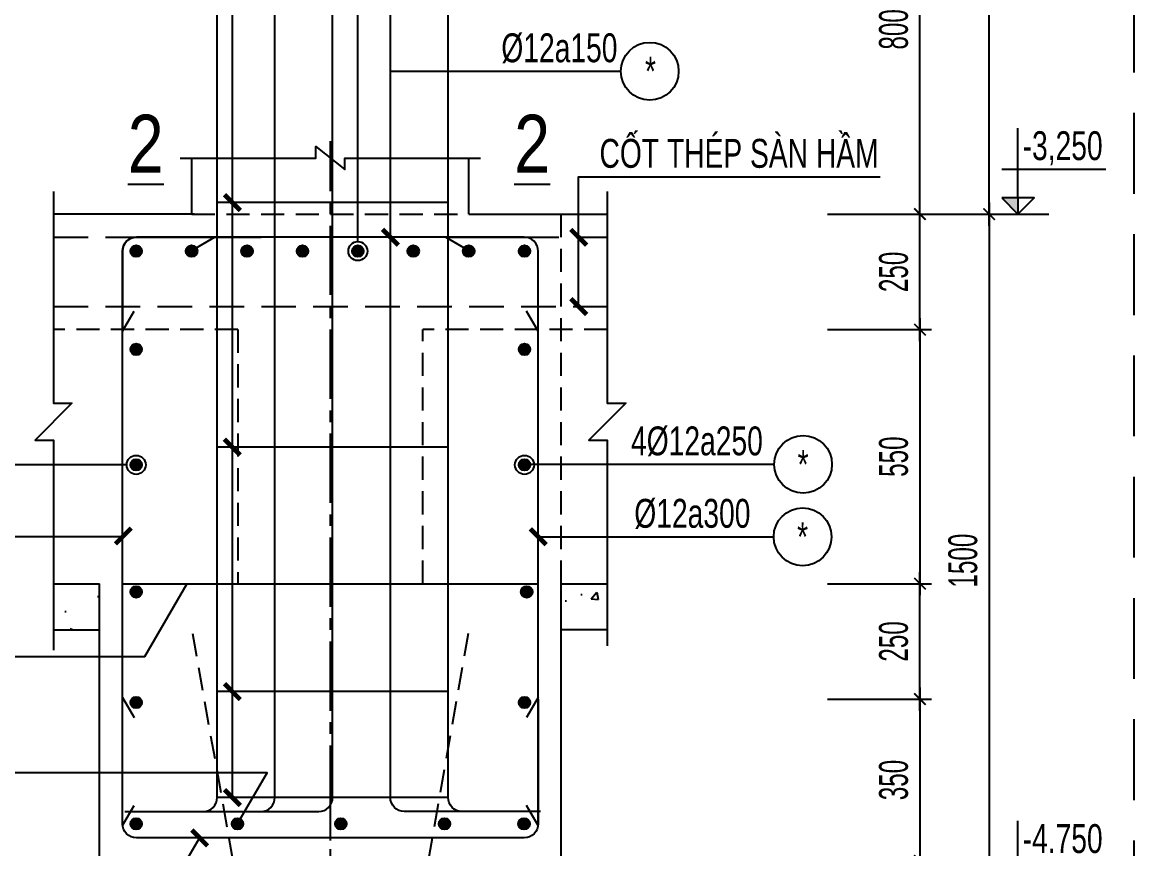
# Model space of a CAD drawing. Header units: metres. Extents: x 71 to 322128, y -14 to 304634.
# Drawn here: x 280690 to 283097, y 294553 to 296343 of the extents above; entities that cross this region are included whole.
import ezdxf
from ezdxf.enums import TextEntityAlignment as Align

# ---------------------------------------------------------------- set-up
doc = ezdxf.new("R2010")
doc.units = ezdxf.units.M
doc.header["$LTSCALE"] = 1000
doc.header["$MEASUREMENT"] = 0
doc.header["$PDMODE"] = 3
doc.linetypes.add('CENTER2', pattern=[1.125, 0.75, -0.125, 0.125, -0.125])
doc.linetypes.add('HIDDEN', pattern=[0.375, 0.25, -0.125])
doc.layers.get('0').update_dxf_attribs({"linetype": 'CONTINUOUS'})
doc.layers.get('Defpoints').update_dxf_attribs({"linetype": 'CONTINUOUS'})
for name, color, linetype in [('CDC.01.AXIS', 160, 'CENTER2'), ('CDC.02.DIM', 1, 'CONTINUOUS'), ('CDC.03.BORDER', 3, 'CONTINUOUS'), ('CDC.04.HIDDEN', 8, 'HIDDEN'), ('CDC.05.STEEL', 4, 'CONTINUOUS'), ('CDC.06.TEXT', 2, 'CONTINUOUS'), ('CDC.10.HATCH', 9, 'CONTINUOUS'), ('CDC.11.NOTE', 8, 'CONTINUOUS'), ('CDC.14.STEELNUM', 9, 'CONTINUOUS'), ('KCS_BORDER', 3, 'CONTINUOUS')]:
    doc.layers.add(name, color=color, linetype=linetype)
doc.styles.add('ARIAL', font='arial.ttf', dxfattribs={"width": 0.6})
doc.dimstyles.new('25', dxfattribs={"dimscale": 25, "dimtxt": 2.5, "dimasz": 1, "dimexe": 1, "dimexo": 0, "dimgap": 1, "dimtad": 1, "dimdec": 0, "dimdsep": 46, "dimtxsty": 'ARIAL', "dimblk": 'ARCHTICK', "dimcen": 1, "dimdle": 1, "dimclrd": 1, "dimclre": 1, "dimclrt": 2, "dimadec": 0, "dimazin": 0, "dimtfac": 0.00072, "dimtdec": 0, "dimtix": 1, "dimtmove": 2, "dimatfit": 3, "dimldrblk": 'ARCHTICK', "dimfxl": 1, "dimtolj": 1, "dimarcsym": 0})

# ---------------------------------------------------------------- blocks, each defined once
blk = doc.blocks.new('_ArchTick')
at = {"color": 0, "linetype": 'ByBlock', "const_width": 0.15}
blk.add_lwpolyline([(-0.5, -0.5), (0.5, 0.5)], dxfattribs=at)
blk = doc.blocks.new('*D20')
at = {"layer": 'CDC.02.DIM', "color": 1, "lineweight": -2, "transparency": 16777216}
for p, q in [((282633.7, 294852.2), (282633.7, 295152.2)), ((282433.7, 295127.2), (282658.7, 295127.2)), ((282433.7, 294877.2), (282658.7, 294877.2))]:
    blk.add_line(p, q, dxfattribs=at)
at = {"layer": 'Defpoints', "color": 0, "transparency": 16777216}
for p in [(282433.7, 295127.2), (282633.7, 295127.2), (282433.7, 294877.2)]:
    blk.add_point(p, dxfattribs=at)
at = {"layer": 'CDC.02.DIM', "color": 1, "lineweight": -2, "transparency": 16777216, "xscale": 25, "yscale": 25, "zscale": 25}
for p, rotation in [((282633.7, 295127.2), 90), ((282633.7, 294877.2), 270)]:
    blk.add_blockref('_ArchTick', p, dxfattribs=dict(at, rotation=rotation))
at = {"layer": 'CDC.02.DIM', "color": 2, "transparency": 16777216, "insert": (282576.8, 295002.2), "char_height": 62.5, "attachment_point": 5, "rotation": 90, "style": 'ARIAL'}
blk.add_mtext('\\A1;250', dxfattribs=at)
blk = doc.blocks.new('*D21')
at = {"layer": 'CDC.02.DIM', "color": 1, "lineweight": -2, "transparency": 16777216}
for p, q in [((282633.7, 295652.2), (282633.7, 295952.2)), ((282433.7, 295927.2), (282658.7, 295927.2)), ((282433.7, 295677.2), (282658.7, 295677.2))]:
    blk.add_line(p, q, dxfattribs=at)
at = {"layer": 'Defpoints', "color": 0, "transparency": 16777216}
for p in [(282433.7, 295927.2), (282633.7, 295927.2), (282433.7, 295677.2)]:
    blk.add_point(p, dxfattribs=at)
at = {"layer": 'CDC.02.DIM', "color": 1, "lineweight": -2, "transparency": 16777216, "xscale": 25, "yscale": 25, "zscale": 25}
for p, rotation in [((282633.7, 295927.2), 90), ((282633.7, 295677.2), 270)]:
    blk.add_blockref('_ArchTick', p, dxfattribs=dict(at, rotation=rotation))
at = {"layer": 'CDC.02.DIM', "color": 2, "transparency": 16777216, "insert": (282576.8, 295802.2), "char_height": 62.5, "attachment_point": 5, "rotation": 90, "style": 'ARIAL'}
blk.add_mtext('\\A1;250', dxfattribs=at)
blk = doc.blocks.new('*D22')
at = {"layer": 'CDC.02.DIM', "color": 1, "lineweight": -2, "transparency": 16777216}
for p, q in [((282783.7, 295952.2), (282783.7, 294402.2)), ((282433.7, 295927.2), (282808.7, 295927.2)), ((282433.7, 294427.2), (282808.7, 294427.2))]:
    blk.add_line(p, q, dxfattribs=at)
at = {"layer": 'Defpoints', "color": 0, "transparency": 16777216}
for p in [(282433.7, 295927.2), (282433.7, 294427.2), (282783.7, 294427.2)]:
    blk.add_point(p, dxfattribs=at)
at = {"layer": 'CDC.02.DIM', "color": 1, "lineweight": -2, "transparency": 16777216, "xscale": 25, "yscale": 25, "zscale": 25}
for p, rotation in [((282783.7, 295927.2), 90), ((282783.7, 294427.2), 270)]:
    blk.add_blockref('_ArchTick', p, dxfattribs=dict(at, rotation=rotation))
at = {"layer": 'CDC.02.DIM', "color": 2, "transparency": 16777216, "insert": (282726.8, 295177.2), "char_height": 62.5, "attachment_point": 5, "rotation": 90, "style": 'ARIAL'}
blk.add_mtext('\\A1;1500', dxfattribs=at)
blk = doc.blocks.new('*D23')
at = {"layer": 'CDC.02.DIM', "color": 1, "lineweight": -2, "transparency": 16777216}
for p, q in [((282633.7, 295702.2), (282633.7, 295102.2)), ((282433.7, 295677.2), (282658.7, 295677.2)), ((282433.7, 295127.2), (282658.7, 295127.2))]:
    blk.add_line(p, q, dxfattribs=at)
at = {"layer": 'Defpoints', "color": 0, "transparency": 16777216}
for p in [(282433.7, 295677.2), (282433.7, 295127.2), (282633.7, 295127.2)]:
    blk.add_point(p, dxfattribs=at)
at = {"layer": 'CDC.02.DIM', "color": 1, "lineweight": -2, "transparency": 16777216, "xscale": 25, "yscale": 25, "zscale": 25}
for p, rotation in [((282633.7, 295677.2), 90), ((282633.7, 295127.2), 270)]:
    blk.add_blockref('_ArchTick', p, dxfattribs=dict(at, rotation=rotation))
at = {"layer": 'CDC.02.DIM', "color": 2, "transparency": 16777216, "insert": (282576.8, 295402.2), "char_height": 62.5, "attachment_point": 5, "rotation": 90, "style": 'ARIAL'}
blk.add_mtext('\\A1;550', dxfattribs=at)
blk = doc.blocks.new('*D24')
at = {"layer": 'CDC.02.DIM', "color": 1, "lineweight": -2, "transparency": 16777216}
for p, q in [((282633.7, 294902.2), (282633.7, 294502.2)), ((282433.7, 294877.2), (282658.7, 294877.2)), ((282433.7, 294527.2), (282658.7, 294527.2))]:
    blk.add_line(p, q, dxfattribs=at)
at = {"layer": 'Defpoints', "color": 0, "transparency": 16777216}
for p in [(282433.7, 294877.2), (282433.7, 294527.2), (282633.7, 294527.2)]:
    blk.add_point(p, dxfattribs=at)
at = {"layer": 'CDC.02.DIM', "color": 1, "lineweight": -2, "transparency": 16777216, "xscale": 25, "yscale": 25, "zscale": 25}
for p, rotation in [((282633.7, 294877.2), 90), ((282633.7, 294527.2), 270)]:
    blk.add_blockref('_ArchTick', p, dxfattribs=dict(at, rotation=rotation))
at = {"layer": 'CDC.02.DIM', "color": 2, "transparency": 16777216, "insert": (282576.8, 294702.2), "char_height": 62.5, "attachment_point": 5, "rotation": 90, "style": 'ARIAL'}
blk.add_mtext('\\A1;350', dxfattribs=at)
blk = doc.blocks.new('*D334')
at = {"layer": 'CDC.02.DIM', "color": 1, "lineweight": -2, "transparency": 16777216}
for p, q in [((282633.7, 295902.2), (282633.7, 296752.2)), ((282433.7, 296727.2), (282658.7, 296727.2)), ((282433.7, 295927.2), (282658.7, 295927.2))]:
    blk.add_line(p, q, dxfattribs=at)
at = {"layer": 'Defpoints', "color": 0, "transparency": 16777216}
for p in [(282433.7, 296727.2), (282633.7, 296727.2), (282433.7, 295927.2)]:
    blk.add_point(p, dxfattribs=at)
at = {"layer": 'CDC.02.DIM', "color": 1, "lineweight": -2, "transparency": 16777216, "xscale": 25, "yscale": 25, "zscale": 25}
for p, rotation in [((282633.7, 296727.2), 90), ((282633.7, 295927.2), 270)]:
    blk.add_blockref('_ArchTick', p, dxfattribs=dict(at, rotation=rotation))
at = {"layer": 'CDC.02.DIM', "color": 2, "transparency": 16777216, "insert": (282576.8, 296327.2), "char_height": 62.5, "attachment_point": 5, "rotation": 90, "style": 'ARIAL'}
blk.add_mtext('\\A1;800', dxfattribs=at)
blk = doc.blocks.new('*D336')
at = {"layer": 'CDC.02.DIM', "color": 1, "lineweight": -2, "transparency": 16777216}
for p, q in [((282783.7, 295902.2), (282783.7, 297752.2)), ((282433.7, 297727.2), (282808.7, 297727.2)), ((282433.7, 295927.2), (282808.7, 295927.2))]:
    blk.add_line(p, q, dxfattribs=at)
at = {"layer": 'Defpoints', "color": 0, "transparency": 16777216}
for p in [(282433.7, 297727.2), (282783.7, 297727.2), (282433.7, 295927.2)]:
    blk.add_point(p, dxfattribs=at)
at = {"layer": 'CDC.02.DIM', "color": 1, "lineweight": -2, "transparency": 16777216, "xscale": 25, "yscale": 25, "zscale": 25}
for p, rotation in [((282783.7, 297727.2), 90), ((282783.7, 295927.2), 270)]:
    blk.add_blockref('_ArchTick', p, dxfattribs=dict(at, rotation=rotation))
at = {"layer": 'CDC.02.DIM', "color": 2, "transparency": 16777216, "insert": (282726.8, 296827.2), "char_height": 62.5, "attachment_point": 5, "rotation": 90, "style": 'ARIAL'}
blk.add_mtext('\\A1;1800', dxfattribs=at)

msp = doc.modelspace()

# ---------------------------------------------------------------- hatches: boundary and pattern name
at = {"layer": 'CDC.10.HATCH'}
h = msp.add_hatch(dxfattribs=at)
h.set_pattern_fill('AR-CONC', color=256, scale=25, style=0)
h.set_pattern_definition([(50, (-810533.78, -203398.18), (179.315046, -15.688034), [18.75, -206.25]), (355, (-810533.78, -203398.18), (-34.687833, 188.048033), [15, -165]), (100.4514, (-810518.83, -203399.49), (144.627345, 172.359886), [15.935047, -175.285528]), (46.1842, (-810533.78, -203348.18), (266.810262, -41.379754), [28.125, -309.375]), (96.6356, (-810511.54, -203351.63), (233.665676, 243.52947), [23.90257, -262.92825]), (351.1842, (-810533.78, -203348.18), (233.665486, 243.52965), [22.5, -247.5]), (21, (-810508.78, -203360.68), (149.226763, -100.654723), [18.75, -206.25]), (326, (-810508.78, -203360.68), (60.828833, 181.28751), [15, -165]), (71.4514, (-810496.34, -203369.07), (210.055657, 80.632624), [15.935047, -175.285528]), (37.5, (-810533.775, -203398.18), (3.039964, 83.2234635), [0, -163, 0, -167.5, 0, -165.625]), (7.5, (-810533.775, -203398.18), (65.7673844, 98.602928), [0, -95.5, 0, -159.25, 0, -63.125]), (327.5, (-810589.525, -203398.18), (133.455609, -5.638718), [0, -62.5, 0, -195, 0, -258.75]), (317.5, (-810614.53, -203398.18), (145.796542, 25.026246), [0, -81.25, 0, -129.5, 0, -183.75])])
h.paths.add_polyline_path([(280757.6, 295127.2), (280757.6, 295027.2), (280857, 295027.2), (280857, 295127.2)])
h = msp.add_hatch(dxfattribs=at)
h.set_pattern_fill('AR-CONC', color=256, scale=25, style=0)
h.set_pattern_definition([(50, (-812733.78, -203398.18), (179.315046, -15.688034), [18.75, -206.25]), (355, (-812733.78, -203398.18), (-34.687833, 188.048033), [15, -165]), (100.4514, (-812718.83, -203399.49), (144.627345, 172.359886), [15.935047, -175.285528]), (46.1842, (-812733.78, -203348.18), (266.810262, -41.379754), [28.125, -309.375]), (96.6356, (-812711.54, -203351.63), (233.665676, 243.52947), [23.90257, -262.92825]), (351.1842, (-812733.78, -203348.18), (233.665486, 243.52965), [22.5, -247.5]), (21, (-812708.78, -203360.68), (149.226763, -100.654723), [18.75, -206.25]), (326, (-812708.78, -203360.68), (60.828833, 181.28751), [15, -165]), (71.4514, (-812696.34, -203369.07), (210.055657, 80.632624), [15.935047, -175.285528]), (37.5, (-812733.775, -203398.18), (3.039964, 83.2234635), [0, -163, 0, -167.5, 0, -165.625]), (7.5, (-812733.775, -203398.18), (65.7673844, 98.602928), [0, -95.5, 0, -159.25, 0, -63.125]), (327.5, (-812789.525, -203398.18), (133.455609, -5.638718), [0, -62.5, 0, -195, 0, -258.75]), (317.5, (-812814.53, -203398.18), (145.796542, 25.026246), [0, -81.25, 0, -129.5, 0, -183.75])])
h.paths.add_polyline_path([(281956.5, 295027.2), (281956.5, 295127.2), (281857, 295127.2), (281857, 295027.2)])
at = {"layer": 'CDC.11.NOTE'}
msp.add_hatch(color=256, dxfattribs=at).paths.add_polyline_path([(282845.9, 295962.2), (282810.9, 295962.2), (282845.9, 295927.2)])

# ---------------------------------------------------------------- linework, layer by layer
at = {"layer": 'CDC.01.AXIS', "ltscale": 0.2}
for p, q in [((281357, 294177.2), (281357, 296084.9)), ((281357, 294121.4), (281357, 294627.2))]:
    msp.add_line(p, q, dxfattribs=at)
at = {"layer": 'CDC.03.BORDER'}
for p, q in [((281057, 295927.2), (281057, 296048.5)), ((281657, 295927.2), (281657, 296048.5)), ((281062.4, 295927.2), (280757.6, 295927.2)), ((281657, 295927.2), (281956.5, 295927.2)), ((280757.6, 295127.2), (280857, 295127.2)), ((280857, 294427.2), (280857, 295127.2)), ((281857, 294427.2), (281857, 295127.2)), ((281857, 295127.2), (281956.5, 295127.2))]:
    msp.add_line(p, q, dxfattribs=at)
at = {"layer": 'CDC.04.HIDDEN', "ltscale": 0.7}
msp.add_line((283096.7, 304283.7), (283096.7, 290133.7), dxfattribs=at)
at = {"layer": 'CDC.04.HIDDEN', "ltscale": 0.2}
for p, q in [((281057, 295927.2), (281657, 295927.2)), ((281857, 295127.2), (281857, 295927.2)), ((281157, 295677.2), (280757.6, 295677.2)), ((281157, 295677.2), (281157, 295127.2)), ((281956.5, 295677.2), (281557, 295677.2)), ((281557, 295127.2), (281557, 295677.2)), ((281157, 295127.2), (281557, 295127.2))]:
    msp.add_line(p, q, dxfattribs=at)
for points in [[(281058.8, 295019.6), (281145.6, 294527.2), (281145.6, 294158.6)], [(281655.3, 295019.6), (281568.5, 294527.2), (281568.5, 294279.4)]]:
    msp.add_lwpolyline(points, dxfattribs=at)
at = {"layer": 'CDC.05.STEEL', "ltscale": 0.3}
for p, q in [((281612, 295952.2), (281112, 295952.2)), ((281107, 295877.2), (281063.7, 295852.2)), ((281607, 295877.2), (281777, 295877.2)), ((281607, 295877.2), (281650.3, 295852.2)), ((280907.2, 295673.8), (280932.2, 295717.1)), ((281807, 295673.8), (281782, 295717.1)), ((281612, 295422.8), (281112, 295422.8)), ((280907, 295127.2), (281807, 295127.2)), ((281612, 294893.5), (281112, 294893.5)), ((280907.2, 294880.5), (280932.2, 294837.2)), ((281806.8, 294880.5), (281781.8, 294837.2)), ((280907.2, 294603.8), (280932.2, 294647.1)), ((281612, 294664.2), (281112, 294664.2)), ((281806.8, 294603.8), (281781.8, 294647.1))]:
    msp.add_line(p, q, dxfattribs=at)
at = {"layer": 'CDC.05.STEEL', "linetype": 'HIDDEN', "ltscale": 0.3}
for p, q in [((280757.6, 295877.2), (280937, 295877.2)), ((281777, 295877.2), (281956.5, 295877.2)), ((280757.6, 295727.2), (281956.5, 295727.2))]:
    msp.add_line(p, q, dxfattribs=at)
at = {"layer": 'CDC.05.STEEL', "ltscale": 0.3}
for points in [[(281037, 294634.2), (281207, 294634.2, 0.414214), (281237, 294664.2), (281237, 297727.2)], [(281687, 294634.2), (281517, 294634.2, -0.414214), (281487, 294664.2), (281487, 297727.2)], [(280912, 294634.2), (281082, 294634.2, 0.414214), (281112, 294664.2), (281112, 296727.2)], [(281162, 294634.2), (281332, 294634.2, 0.414214), (281362, 294664.2), (281362, 296727.2)], [(281812, 294634.2), (281642, 294634.2, -0.414214), (281612, 294664.2), (281612, 296727.2)], [(280907, 294607.2), (280907, 295847.2, -0.414214), (280937, 295877.2), (281207, 295877.2)], [(281807, 295677.2), (281807, 295847.2, 0.414214), (281777, 295877.2), (280937, 295877.2, 0.414214), (280907, 295847.2), (280907, 295677.2)], [(281807, 294607.2), (281807, 295847.2, 0.414214), (281777, 295877.2), (281607, 295877.2)], [(281807, 294877.2), (281807, 294607.2, -0.414214), (281777, 294577.2), (280937, 294577.2, -0.414214), (280907, 294607.2), (280907, 294877.2)]]:
    msp.add_lwpolyline(points, format="xyb", dxfattribs=at)
at = {"layer": 'CDC.05.STEEL', "const_width": 12.3}
for points in [[(280936.6, 295841, -1), (280936.6, 295853.3, -1)], [(281056.6, 295841, -1), (281056.6, 295853.3, -1)], [(281176.6, 295841, -1), (281176.6, 295853.3, -1)], [(281296.6, 295841, -1), (281296.6, 295853.3, -1)], [(281416.6, 295841, -1), (281416.6, 295853.3, -1)], [(281536.6, 295841, -1), (281536.6, 295853.3, -1)], [(281656.6, 295841, -1), (281656.6, 295853.3, -1)], [(281777.4, 295841, 1), (281777.4, 295853.3, 1)], [(281777.4, 295841, 1), (281777.4, 295853.3, 1)], [(281777.4, 295841, 1), (281777.4, 295853.3, 1)], [(281777.4, 295841, 1), (281777.4, 295853.3, 1)], [(281777.4, 295841, 1), (281777.4, 295853.3, 1)], [(281777.4, 295841, 1), (281777.4, 295853.3, 1)], [(281777.4, 295841, 1), (281777.4, 295853.3, 1)], [(281777.4, 295841, 1), (281777.4, 295853.3, 1)], [(281777.4, 295841, 1), (281777.4, 295853.3, 1)], [(281777.4, 295841, 1), (281777.4, 295853.3, 1)], [(281777.4, 295841, 1), (281777.4, 295853.3, 1)], [(281777.4, 295841, 1), (281777.4, 295853.3, 1)], [(281777.4, 295841, 1), (281777.4, 295853.3, 1)], [(281777.4, 295841, 1), (281777.4, 295853.3, 1)], [(281777.4, 295841, 1), (281777.4, 295853.3, 1)], [(281777.4, 295841, 1), (281777.4, 295853.3, 1)], [(281777.4, 295841, 1), (281777.4, 295853.3, 1)], [(281777.4, 295841, 1), (281777.4, 295853.3, 1)], [(281777.4, 295841, 1), (281777.4, 295853.3, 1)], [(281777.4, 295841, 1), (281777.4, 295853.3, 1)], [(280936.6, 295640.6, 1), (280936.6, 295628.3, 1)], [(280936.6, 295640.6, 1), (280936.6, 295628.3, 1)], [(280936.6, 295640.6, 1), (280936.6, 295628.3, 1)], [(280936.6, 295640.6, 1), (280936.6, 295628.3, 1)], [(280936.6, 295640.6, 1), (280936.6, 295628.3, 1)], [(280936.6, 295640.6, 1), (280936.6, 295628.3, 1)], [(280936.6, 295640.6, 1), (280936.6, 295628.3, 1)], [(280936.6, 295640.6, 1), (280936.6, 295628.3, 1)], [(280936.6, 295640.6, 1), (280936.6, 295628.3, 1)], [(280936.6, 295640.6, 1), (280936.6, 295628.3, 1)], [(280936.6, 295640.6, 1), (280936.6, 295628.3, 1)], [(280936.6, 295640.6, 1), (280936.6, 295628.3, 1)], [(280936.6, 295640.6, 1), (280936.6, 295628.3, 1)], [(280936.6, 295640.6, 1), (280936.6, 295628.3, 1)], [(280936.6, 295640.6, 1), (280936.6, 295628.3, 1)], [(280936.6, 295640.6, 1), (280936.6, 295628.3, 1)], [(280936.6, 295640.6, 1), (280936.6, 295628.3, 1)], [(280936.6, 295640.6, 1), (280936.6, 295628.3, 1)], [(280936.6, 295640.6, 1), (280936.6, 295628.3, 1)], [(280936.6, 295640.6, 1), (280936.6, 295628.3, 1)], [(280936.6, 295640.6, 1), (280936.6, 295628.3, 1)], [(280936.6, 295640.6, 1), (280936.6, 295628.3, 1)], [(280936.6, 295640.6, 1), (280936.6, 295628.3, 1)], [(280936.6, 295640.6, 1), (280936.6, 295628.3, 1)], [(280936.6, 295640.6, 1), (280936.6, 295628.3, 1)], [(280936.6, 295640.6, 1), (280936.6, 295628.3, 1)], [(280936.6, 295640.6, 1), (280936.6, 295628.3, 1)], [(280936.6, 295640.6, 1), (280936.6, 295628.3, 1)], [(280936.6, 295640.6, 1), (280936.6, 295628.3, 1)], [(280936.6, 295640.6, 1), (280936.6, 295628.3, 1)], [(280936.6, 295640.6, 1), (280936.6, 295628.3, 1)], [(280936.6, 295640.6, 1), (280936.6, 295628.3, 1)], [(280936.6, 295640.6, 1), (280936.6, 295628.3, 1)], [(280936.6, 295640.6, 1), (280936.6, 295628.3, 1)], [(280936.6, 295640.6, 1), (280936.6, 295628.3, 1)], [(280936.6, 295640.6, 1), (280936.6, 295628.3, 1)], [(280936.6, 295640.6, 1), (280936.6, 295628.3, 1)], [(280936.6, 295640.6, 1), (280936.6, 295628.3, 1)], [(280936.6, 295640.6, 1), (280936.6, 295628.3, 1)], [(280936.6, 295640.6, 1), (280936.6, 295628.3, 1)], [(281777.4, 295640.6, -1), (281777.4, 295628.3, -1)], [(281777.4, 295640.6, -1), (281777.4, 295628.3, -1)], [(281777.4, 295640.6, -1), (281777.4, 295628.3, -1)], [(281777.4, 295640.6, -1), (281777.4, 295628.3, -1)], [(281777.4, 295640.6, -1), (281777.4, 295628.3, -1)], [(281777.4, 295640.6, -1), (281777.4, 295628.3, -1)], [(281777.4, 295640.6, -1), (281777.4, 295628.3, -1)], [(281777.4, 295640.6, -1), (281777.4, 295628.3, -1)], [(281777.4, 295640.6, -1), (281777.4, 295628.3, -1)], [(281777.4, 295640.6, -1), (281777.4, 295628.3, -1)], [(281777.4, 295640.6, -1), (281777.4, 295628.3, -1)], [(281777.4, 295640.6, -1), (281777.4, 295628.3, -1)], [(281777.4, 295640.6, -1), (281777.4, 295628.3, -1)], [(281777.4, 295640.6, -1), (281777.4, 295628.3, -1)], [(281777.4, 295640.6, -1), (281777.4, 295628.3, -1)], [(281777.4, 295640.6, -1), (281777.4, 295628.3, -1)], [(281777.4, 295640.6, -1), (281777.4, 295628.3, -1)], [(281777.4, 295640.6, -1), (281777.4, 295628.3, -1)], [(281777.4, 295640.6, -1), (281777.4, 295628.3, -1)], [(281777.4, 295640.6, -1), (281777.4, 295628.3, -1)], [(281777.4, 295640.6, -1), (281777.4, 295628.3, -1)], [(281777.4, 295640.6, -1), (281777.4, 295628.3, -1)], [(281777.4, 295640.6, -1), (281777.4, 295628.3, -1)], [(281777.4, 295640.6, -1), (281777.4, 295628.3, -1)], [(281777.4, 295640.6, -1), (281777.4, 295628.3, -1)], [(281777.4, 295640.6, -1), (281777.4, 295628.3, -1)], [(281777.4, 295640.6, -1), (281777.4, 295628.3, -1)], [(281777.4, 295640.6, -1), (281777.4, 295628.3, -1)], [(281777.4, 295640.6, -1), (281777.4, 295628.3, -1)], [(281777.4, 295640.6, -1), (281777.4, 295628.3, -1)], [(281777.4, 295640.6, -1), (281777.4, 295628.3, -1)], [(281777.4, 295640.6, -1), (281777.4, 295628.3, -1)], [(281777.4, 295640.6, -1), (281777.4, 295628.3, -1)], [(281777.4, 295640.6, -1), (281777.4, 295628.3, -1)], [(281777.4, 295640.6, -1), (281777.4, 295628.3, -1)], [(281777.4, 295640.6, -1), (281777.4, 295628.3, -1)], [(281777.4, 295640.6, -1), (281777.4, 295628.3, -1)], [(281777.4, 295640.6, -1), (281777.4, 295628.3, -1)], [(281777.4, 295640.6, -1), (281777.4, 295628.3, -1)], [(281777.4, 295640.6, -1), (281777.4, 295628.3, -1)], [(280936.6, 295390.6, 1), (280936.6, 295378.3, 1)], [(280936.6, 295390.6, 1), (280936.6, 295378.3, 1)], [(280936.6, 295390.6, 1), (280936.6, 295378.3, 1)], [(280936.6, 295390.6, 1), (280936.6, 295378.3, 1)], [(280936.6, 295390.6, 1), (280936.6, 295378.3, 1)], [(280936.6, 295390.6, 1), (280936.6, 295378.3, 1)], [(280936.6, 295390.6, 1), (280936.6, 295378.3, 1)], [(280936.6, 295390.6, 1), (280936.6, 295378.3, 1)], [(280936.6, 295390.6, 1), (280936.6, 295378.3, 1)], [(280936.6, 295390.6, 1), (280936.6, 295378.3, 1)], [(280936.6, 295390.6, 1), (280936.6, 295378.3, 1)], [(280936.6, 295390.6, 1), (280936.6, 295378.3, 1)], [(280936.6, 295390.6, 1), (280936.6, 295378.3, 1)], [(280936.6, 295390.6, 1), (280936.6, 295378.3, 1)], [(280936.6, 295390.6, 1), (280936.6, 295378.3, 1)], [(280936.6, 295390.6, 1), (280936.6, 295378.3, 1)], [(280936.6, 295390.6, 1), (280936.6, 295378.3, 1)], [(280936.6, 295390.6, 1), (280936.6, 295378.3, 1)], [(280936.6, 295390.6, 1), (280936.6, 295378.3, 1)], [(280936.6, 295390.6, 1), (280936.6, 295378.3, 1)], [(280936.6, 295390.6, 1), (280936.6, 295378.3, 1)], [(280936.6, 295390.6, 1), (280936.6, 295378.3, 1)], [(280936.6, 295390.6, 1), (280936.6, 295378.3, 1)], [(280936.6, 295390.6, 1), (280936.6, 295378.3, 1)], [(280936.6, 295390.6, 1), (280936.6, 295378.3, 1)], [(280936.6, 295390.6, 1), (280936.6, 295378.3, 1)], [(280936.6, 295390.6, 1), (280936.6, 295378.3, 1)], [(280936.6, 295390.6, 1), (280936.6, 295378.3, 1)], [(280936.6, 295390.6, 1), (280936.6, 295378.3, 1)], [(280936.6, 295390.6, 1), (280936.6, 295378.3, 1)], [(280936.6, 295390.6, 1), (280936.6, 295378.3, 1)], [(280936.6, 295390.6, 1), (280936.6, 295378.3, 1)], [(280936.6, 295390.6, 1), (280936.6, 295378.3, 1)], [(280936.6, 295390.6, 1), (280936.6, 295378.3, 1)], [(280936.6, 295390.6, 1), (280936.6, 295378.3, 1)], [(280936.6, 295390.6, 1), (280936.6, 295378.3, 1)], [(280936.6, 295390.6, 1), (280936.6, 295378.3, 1)], [(280936.6, 295390.6, 1), (280936.6, 295378.3, 1)], [(280936.6, 295390.6, 1), (280936.6, 295378.3, 1)], [(280936.6, 295390.6, 1), (280936.6, 295378.3, 1)], [(281777.4, 295390.6, -1), (281777.4, 295378.3, -1)], [(281777.4, 295390.6, -1), (281777.4, 295378.3, -1)], [(281777.4, 295390.6, -1), (281777.4, 295378.3, -1)], [(281777.4, 295390.6, -1), (281777.4, 295378.3, -1)], [(281777.4, 295390.6, -1), (281777.4, 295378.3, -1)], [(281777.4, 295390.6, -1), (281777.4, 295378.3, -1)], [(281777.4, 295390.6, -1), (281777.4, 295378.3, -1)], [(281777.4, 295390.6, -1), (281777.4, 295378.3, -1)], [(281777.4, 295390.6, -1), (281777.4, 295378.3, -1)], [(281777.4, 295390.6, -1), (281777.4, 295378.3, -1)], [(281777.4, 295390.6, -1), (281777.4, 295378.3, -1)], [(281777.4, 295390.6, -1), (281777.4, 295378.3, -1)], [(281777.4, 295390.6, -1), (281777.4, 295378.3, -1)], [(281777.4, 295390.6, -1), (281777.4, 295378.3, -1)], [(281777.4, 295390.6, -1), (281777.4, 295378.3, -1)], [(281777.4, 295390.6, -1), (281777.4, 295378.3, -1)], [(281777.4, 295390.6, -1), (281777.4, 295378.3, -1)], [(281777.4, 295390.6, -1), (281777.4, 295378.3, -1)], [(281777.4, 295390.6, -1), (281777.4, 295378.3, -1)], [(281777.4, 295390.6, -1), (281777.4, 295378.3, -1)], [(281777.4, 295390.6, -1), (281777.4, 295378.3, -1)], [(281777.4, 295390.6, -1), (281777.4, 295378.3, -1)], [(281777.4, 295390.6, -1), (281777.4, 295378.3, -1)], [(281777.4, 295390.6, -1), (281777.4, 295378.3, -1)], [(281777.4, 295390.6, -1), (281777.4, 295378.3, -1)], [(281777.4, 295390.6, -1), (281777.4, 295378.3, -1)], [(281777.4, 295390.6, -1), (281777.4, 295378.3, -1)], [(281777.4, 295390.6, -1), (281777.4, 295378.3, -1)], [(281777.4, 295390.6, -1), (281777.4, 295378.3, -1)], [(281777.4, 295390.6, -1), (281777.4, 295378.3, -1)], [(281777.4, 295390.6, -1), (281777.4, 295378.3, -1)], [(281777.4, 295390.6, -1), (281777.4, 295378.3, -1)], [(281777.4, 295390.6, -1), (281777.4, 295378.3, -1)], [(281777.4, 295390.6, -1), (281777.4, 295378.3, -1)], [(281777.4, 295390.6, -1), (281777.4, 295378.3, -1)], [(281777.4, 295390.6, -1), (281777.4, 295378.3, -1)], [(281777.4, 295390.6, -1), (281777.4, 295378.3, -1)], [(281777.4, 295390.6, -1), (281777.4, 295378.3, -1)], [(281777.4, 295390.6, -1), (281777.4, 295378.3, -1)], [(281777.4, 295390.6, -1), (281777.4, 295378.3, -1)], [(280936.6, 295115.6, 1), (280936.6, 295103.3, 1)], [(280936.6, 295115.6, 1), (280936.6, 295103.3, 1)], [(280936.6, 295115.6, 1), (280936.6, 295103.3, 1)], [(280936.6, 295115.6, 1), (280936.6, 295103.3, 1)], [(280936.6, 295115.6, 1), (280936.6, 295103.3, 1)], [(280936.6, 295115.6, 1), (280936.6, 295103.3, 1)], [(280936.6, 295115.6, 1), (280936.6, 295103.3, 1)], [(280936.6, 295115.6, 1), (280936.6, 295103.3, 1)], [(280936.6, 295115.6, 1), (280936.6, 295103.3, 1)], [(280936.6, 295115.6, 1), (280936.6, 295103.3, 1)], [(280936.6, 295115.6, 1), (280936.6, 295103.3, 1)], [(280936.6, 295115.6, 1), (280936.6, 295103.3, 1)], [(280936.6, 295115.6, 1), (280936.6, 295103.3, 1)], [(280936.6, 295115.6, 1), (280936.6, 295103.3, 1)], [(280936.6, 295115.6, 1), (280936.6, 295103.3, 1)], [(280936.6, 295115.6, 1), (280936.6, 295103.3, 1)], [(280936.6, 295115.6, 1), (280936.6, 295103.3, 1)], [(280936.6, 295115.6, 1), (280936.6, 295103.3, 1)], [(280936.6, 295115.6, 1), (280936.6, 295103.3, 1)], [(280936.6, 295115.6, 1), (280936.6, 295103.3, 1)], [(280936.6, 295115.6, 1), (280936.6, 295103.3, 1)], [(280936.6, 295115.6, 1), (280936.6, 295103.3, 1)], [(280936.6, 295115.6, 1), (280936.6, 295103.3, 1)], [(280936.6, 295115.6, 1), (280936.6, 295103.3, 1)], [(280936.6, 295115.6, 1), (280936.6, 295103.3, 1)], [(280936.6, 295115.6, 1), (280936.6, 295103.3, 1)], [(280936.6, 295115.6, 1), (280936.6, 295103.3, 1)], [(280936.6, 295115.6, 1), (280936.6, 295103.3, 1)], [(280936.6, 295115.6, 1), (280936.6, 295103.3, 1)], [(280936.6, 295115.6, 1), (280936.6, 295103.3, 1)], [(280936.6, 295115.6, 1), (280936.6, 295103.3, 1)], [(280936.6, 295115.6, 1), (280936.6, 295103.3, 1)], [(280936.6, 295115.6, 1), (280936.6, 295103.3, 1)], [(280936.6, 295115.6, 1), (280936.6, 295103.3, 1)], [(280936.6, 295115.6, 1), (280936.6, 295103.3, 1)], [(280936.6, 295115.6, 1), (280936.6, 295103.3, 1)], [(280936.6, 295115.6, 1), (280936.6, 295103.3, 1)], [(280936.6, 295115.6, 1), (280936.6, 295103.3, 1)], [(280936.6, 295115.6, 1), (280936.6, 295103.3, 1)], [(280936.6, 295115.6, 1), (280936.6, 295103.3, 1)], [(281782.2, 295115.6, -1), (281782.2, 295103.3, -1)], [(281782.2, 295115.6, -1), (281782.2, 295103.3, -1)], [(281782.2, 295115.6, -1), (281782.2, 295103.3, -1)], [(281782.2, 295115.6, -1), (281782.2, 295103.3, -1)], [(281782.2, 295115.6, -1), (281782.2, 295103.3, -1)], [(281782.2, 295115.6, -1), (281782.2, 295103.3, -1)], [(281782.2, 295115.6, -1), (281782.2, 295103.3, -1)], [(281782.2, 295115.6, -1), (281782.2, 295103.3, -1)], [(281782.2, 295115.6, -1), (281782.2, 295103.3, -1)], [(281782.2, 295115.6, -1), (281782.2, 295103.3, -1)], [(281782.2, 295115.6, -1), (281782.2, 295103.3, -1)], [(281782.2, 295115.6, -1), (281782.2, 295103.3, -1)], [(281782.2, 295115.6, -1), (281782.2, 295103.3, -1)], [(281782.2, 295115.6, -1), (281782.2, 295103.3, -1)], [(281782.2, 295115.6, -1), (281782.2, 295103.3, -1)], [(281782.2, 295115.6, -1), (281782.2, 295103.3, -1)], [(281782.2, 295115.6, -1), (281782.2, 295103.3, -1)], [(281782.2, 295115.6, -1), (281782.2, 295103.3, -1)], [(281782.2, 295115.6, -1), (281782.2, 295103.3, -1)], [(281782.2, 295115.6, -1), (281782.2, 295103.3, -1)], [(281782.2, 295115.6, -1), (281782.2, 295103.3, -1)], [(281782.2, 295115.6, -1), (281782.2, 295103.3, -1)], [(281782.2, 295115.6, -1), (281782.2, 295103.3, -1)], [(281782.2, 295115.6, -1), (281782.2, 295103.3, -1)], [(281782.2, 295115.6, -1), (281782.2, 295103.3, -1)], [(281782.2, 295115.6, -1), (281782.2, 295103.3, -1)], [(281782.2, 295115.6, -1), (281782.2, 295103.3, -1)], [(281782.2, 295115.6, -1), (281782.2, 295103.3, -1)], [(281782.2, 295115.6, -1), (281782.2, 295103.3, -1)], [(281782.2, 295115.6, -1), (281782.2, 295103.3, -1)], [(281782.2, 295115.6, -1), (281782.2, 295103.3, -1)], [(281782.2, 295115.6, -1), (281782.2, 295103.3, -1)], [(281782.2, 295115.6, -1), (281782.2, 295103.3, -1)], [(281782.2, 295115.6, -1), (281782.2, 295103.3, -1)], [(281782.2, 295115.6, -1), (281782.2, 295103.3, -1)], [(281782.2, 295115.6, -1), (281782.2, 295103.3, -1)], [(281782.2, 295115.6, -1), (281782.2, 295103.3, -1)], [(281782.2, 295115.6, -1), (281782.2, 295103.3, -1)], [(281782.2, 295115.6, -1), (281782.2, 295103.3, -1)], [(281782.2, 295115.6, -1), (281782.2, 295103.3, -1)], [(280936.6, 294876.1, 1), (280936.6, 294863.7, 1)], [(280936.6, 294876.1, 1), (280936.6, 294863.7, 1)], [(280936.6, 294876.1, 1), (280936.6, 294863.7, 1)], [(280936.6, 294876.1, 1), (280936.6, 294863.7, 1)], [(280936.6, 294876.1, 1), (280936.6, 294863.7, 1)], [(280936.6, 294876.1, 1), (280936.6, 294863.7, 1)], [(280936.6, 294876.1, 1), (280936.6, 294863.7, 1)], [(280936.6, 294876.1, 1), (280936.6, 294863.7, 1)], [(280936.6, 294876.1, 1), (280936.6, 294863.7, 1)], [(280936.6, 294876.1, 1), (280936.6, 294863.7, 1)], [(280936.6, 294876.1, 1), (280936.6, 294863.7, 1)], [(280936.6, 294876.1, 1), (280936.6, 294863.7, 1)], [(280936.6, 294876.1, 1), (280936.6, 294863.7, 1)], [(280936.6, 294876.1, 1), (280936.6, 294863.7, 1)], [(280936.6, 294876.1, 1), (280936.6, 294863.7, 1)], [(280936.6, 294876.1, 1), (280936.6, 294863.7, 1)], [(280936.6, 294876.1, 1), (280936.6, 294863.7, 1)], [(280936.6, 294876.1, 1), (280936.6, 294863.7, 1)], [(280936.6, 294876.1, 1), (280936.6, 294863.7, 1)], [(280936.6, 294876.1, 1), (280936.6, 294863.7, 1)], [(280936.6, 294876.1, 1), (280936.6, 294863.7, 1)], [(280936.6, 294876.1, 1), (280936.6, 294863.7, 1)], [(280936.6, 294876.1, 1), (280936.6, 294863.7, 1)], [(280936.6, 294876.1, 1), (280936.6, 294863.7, 1)], [(280936.6, 294876.1, 1), (280936.6, 294863.7, 1)], [(280936.6, 294876.1, 1), (280936.6, 294863.7, 1)], [(280936.6, 294876.1, 1), (280936.6, 294863.7, 1)], [(280936.6, 294876.1, 1), (280936.6, 294863.7, 1)], [(280936.6, 294876.1, 1), (280936.6, 294863.7, 1)], [(280936.6, 294876.1, 1), (280936.6, 294863.7, 1)], [(280936.6, 294876.1, 1), (280936.6, 294863.7, 1)], [(280936.6, 294876.1, 1), (280936.6, 294863.7, 1)], [(280936.6, 294876.1, 1), (280936.6, 294863.7, 1)], [(280936.6, 294876.1, 1), (280936.6, 294863.7, 1)], [(280936.6, 294876.1, 1), (280936.6, 294863.7, 1)], [(280936.6, 294876.1, 1), (280936.6, 294863.7, 1)], [(280936.6, 294876.1, 1), (280936.6, 294863.7, 1)], [(280936.6, 294876.1, 1), (280936.6, 294863.7, 1)], [(280936.6, 294876.1, 1), (280936.6, 294863.7, 1)], [(280936.6, 294876.1, 1), (280936.6, 294863.7, 1)], [(281777.4, 294876.1, -1), (281777.4, 294863.7, -1)], [(281777.4, 294876.1, -1), (281777.4, 294863.7, -1)], [(281777.4, 294876.1, -1), (281777.4, 294863.7, -1)], [(281777.4, 294876.1, -1), (281777.4, 294863.7, -1)], [(281777.4, 294876.1, -1), (281777.4, 294863.7, -1)], [(281777.4, 294876.1, -1), (281777.4, 294863.7, -1)], [(281777.4, 294876.1, -1), (281777.4, 294863.7, -1)], [(281777.4, 294876.1, -1), (281777.4, 294863.7, -1)], [(281777.4, 294876.1, -1), (281777.4, 294863.7, -1)], [(281777.4, 294876.1, -1), (281777.4, 294863.7, -1)], [(281777.4, 294876.1, -1), (281777.4, 294863.7, -1)], [(281777.4, 294876.1, -1), (281777.4, 294863.7, -1)], [(281777.4, 294876.1, -1), (281777.4, 294863.7, -1)], [(281777.4, 294876.1, -1), (281777.4, 294863.7, -1)], [(281777.4, 294876.1, -1), (281777.4, 294863.7, -1)], [(281777.4, 294876.1, -1), (281777.4, 294863.7, -1)], [(281777.4, 294876.1, -1), (281777.4, 294863.7, -1)], [(281777.4, 294876.1, -1), (281777.4, 294863.7, -1)], [(281777.4, 294876.1, -1), (281777.4, 294863.7, -1)], [(281777.4, 294876.1, -1), (281777.4, 294863.7, -1)], [(281777.4, 294876.1, -1), (281777.4, 294863.7, -1)], [(281777.4, 294876.1, -1), (281777.4, 294863.7, -1)], [(281777.4, 294876.1, -1), (281777.4, 294863.7, -1)], [(281777.4, 294876.1, -1), (281777.4, 294863.7, -1)], [(281777.4, 294876.1, -1), (281777.4, 294863.7, -1)], [(281777.4, 294876.1, -1), (281777.4, 294863.7, -1)], [(281777.4, 294876.1, -1), (281777.4, 294863.7, -1)], [(281777.4, 294876.1, -1), (281777.4, 294863.7, -1)], [(281777.4, 294876.1, -1), (281777.4, 294863.7, -1)], [(281777.4, 294876.1, -1), (281777.4, 294863.7, -1)], [(281777.4, 294876.1, -1), (281777.4, 294863.7, -1)], [(281777.4, 294876.1, -1), (281777.4, 294863.7, -1)], [(281777.4, 294876.1, -1), (281777.4, 294863.7, -1)], [(281777.4, 294876.1, -1), (281777.4, 294863.7, -1)], [(281777.4, 294876.1, -1), (281777.4, 294863.7, -1)], [(281777.4, 294876.1, -1), (281777.4, 294863.7, -1)], [(281777.4, 294876.1, -1), (281777.4, 294863.7, -1)], [(281777.4, 294876.1, -1), (281777.4, 294863.7, -1)], [(281777.4, 294876.1, -1), (281777.4, 294863.7, -1)], [(281777.4, 294876.1, -1), (281777.4, 294863.7, -1)], [(280936.6, 294613.3, 1), (280936.6, 294601, 1)], [(281156, 294613.3, 1), (281156, 294601, 1)], [(281379.8, 294613.3, 1), (281379.8, 294601, 1)], [(281604.3, 294613.3, 1), (281604.3, 294601, 1)], [(281776.4, 294613.3, -1), (281776.4, 294601, -1)], [(281776.4, 294613.3, -1), (281776.4, 294601, -1)], [(281776.4, 294613.3, -1), (281776.4, 294601, -1)], [(281776.4, 294613.3, -1), (281776.4, 294601, -1)], [(281776.4, 294613.3, -1), (281776.4, 294601, -1)], [(281776.4, 294613.3, -1), (281776.4, 294601, -1)], [(281776.4, 294613.3, -1), (281776.4, 294601, -1)], [(281776.4, 294613.3, -1), (281776.4, 294601, -1)], [(281776.4, 294613.3, -1), (281776.4, 294601, -1)], [(281776.4, 294613.3, -1), (281776.4, 294601, -1)], [(281776.4, 294613.3, -1), (281776.4, 294601, -1)], [(281776.4, 294613.3, -1), (281776.4, 294601, -1)], [(281776.4, 294613.3, -1), (281776.4, 294601, -1)], [(281776.4, 294613.3, -1), (281776.4, 294601, -1)], [(281776.4, 294613.3, -1), (281776.4, 294601, -1)], [(281776.4, 294613.3, -1), (281776.4, 294601, -1)], [(281776.4, 294613.3, -1), (281776.4, 294601, -1)], [(281776.4, 294613.3, -1), (281776.4, 294601, -1)], [(281776.4, 294613.3, -1), (281776.4, 294601, -1)], [(281776.4, 294613.3, -1), (281776.4, 294601, -1)]]:
    msp.add_lwpolyline(points, format="xyb", close=True, dxfattribs=at)
at = {"layer": 'CDC.05.STEEL'}
for centre in [(280936.6, 295847.2), (281056.6, 295847.2), (281176.6, 295847.2), (281296.6, 295847.2), (281416.6, 295847.2), (281536.6, 295847.2), (281656.6, 295847.2), (281777.4, 295847.2), (280936.6, 295634.4), (280936.6, 295634.4), (281777.4, 295634.4), (281777.4, 295634.4), (280936.6, 295384.4), (280936.6, 295384.4), (281777.4, 295384.4), (281777.4, 295384.4), (280936.6, 295109.4), (280936.6, 295109.4), (281782.2, 295109.4), (281782.2, 295109.4), (280936.6, 294869.9), (280936.6, 294869.9), (281777.4, 294869.9), (281777.4, 294869.9), (280936.6, 294607.2), (281156, 294607.2), (281379.8, 294607.2), (281604.3, 294607.2), (281776.4, 294607.2)]:
    msp.add_circle(centre, 12.5, dxfattribs=at)
at = {"layer": 'CDC.11.NOTE'}
for p, q in [((282845.9, 295962.2), (282845.9, 296113.5)), ((282811.1, 296024.6), (283036.2, 296024.6)), ((282845.9, 295962.2), (282845.9, 295927.2)), ((282778.7, 295927.2), (282913.1, 295927.2)), ((280406.3, 295385.5), (280916, 295385.5)), ((282318.2, 295385.5), (281765, 295385.5)), ((280907, 295228.7), (280407.4, 295228.7)), ((281807, 295228.7), (282317.1, 295228.7)), ((280757.6, 295027.2), (280857, 295027.2)), ((281956.5, 295027.2), (281857, 295027.2)), ((282845.9, 294462.2), (282845.9, 294613.5))]:
    msp.add_line(p, q, dxfattribs=at)
for points in [[(281144.8, 294664.2), (281144.8, 296444.5), (280692.7, 296444.5)], [(281416.6, 295867.8), (281416.6, 296444.6), (281986.2, 296444.6)], [(281487.2, 295877.2), (281487.2, 296236.6), (281986.2, 296236.6)], [(281894.7, 295727.2), (281894.7, 296008), (282547.7, 296008)], [(280757.6, 295976.1), (280757.6, 295517.7), (280797.6, 295517.7), (280717.6, 295437.7), (280757.6, 295437.7), (280757.6, 294983.1)], [(281956.5, 295976.1), (281956.5, 295517.7), (281996.5, 295517.7), (281916.5, 295437.7), (281956.5, 295437.7), (281956.5, 294992.5)], [(282810.9, 295962.2), (282845.9, 295927.2), (282880.9, 295962.2), (282810.9, 295962.2)], [(281046, 295127.2), (280954.7, 294969.1), (280406.3, 294969.1)], [(281149.7, 294596.3), (281220, 294718), (280406.3, 294718)], [(281073.7, 294577.2), (281013.4, 294472.8), (280406.3, 294472.8)]]:
    msp.add_lwpolyline(points, dxfattribs=at)
at = {"layer": 'CDC.11.NOTE', "const_width": 10}
for points in [[(281127.7, 295969.3), (281162, 295935)], [(281470, 295894.3), (281504.4, 295860)], [(281877.5, 295894.3), (281911.9, 295860)], [(281877.5, 295744.3), (281911.9, 295710)], [(281127.7, 295440), (281162, 295405.7)], [(280925.8, 295247.5), (280891.5, 295213.2)], [(281789.9, 295245.9), (281824.2, 295211.6)], [(281127.7, 294910.7), (281162, 294876.3)], [(281127.7, 294681.3), (281162, 294647)], [(281057, 294593.9), (281091.3, 294559.5)]]:
    msp.add_lwpolyline(points, dxfattribs=at)
at = {"layer": 'CDC.11.NOTE'}
for centre in [(281416.6, 295847.2), (280936.6, 295384.4), (281777.4, 295384.4)]:
    msp.add_circle(centre, 20.6, dxfattribs=at)
at = {"layer": 'CDC.14.STEELNUM'}
for centre in [(282048.7, 296236.5), (282380.7, 295385.5), (282379.6, 295228.7)]:
    msp.add_circle(centre, 62.5, dxfattribs=at)
at = {"layer": 'KCS_BORDER', "color": 1}
msp.add_lwpolyline([(281032, 296048.5), (281325.8, 296048.5), (281325.8, 296073.5), (281388.3, 296023.5), (281388.3, 296048.5), (281682, 296048.5)], dxfattribs=at)

# ---------------------------------------------------------------- texts
at = {"layer": 'CDC.06.TEXT', "style": 'ARIAL', "width": 0.7}
for s, p in [('%%C12a150', (281853, 296287.3)), ('4%%C12a250', (282150.8, 295436.3)), ('%%C12a300', (282140.9, 295279.5))]:
    msp.add_text(s, height=62.5, rotation=0, dxfattribs=at).set_placement(p, align=Align.MIDDLE_CENTER)
at = {"layer": 'CDC.06.TEXT', "style": 'ARIAL'}
for s, height, width, p in [('%%U2', 125, 0.8, (280957.3, 296079.8)), ('%%U2', 125, 0.8, (281794, 296079.8)), ('CỐT THÉP SÀN HẦM', 62.5, 0.7, (282242, 296058.8)), ('-3,250', 62.5, 0.7, (282942.7, 296075.4)), ('-4.750', 62.5, 0.7, (282942.7, 294575.4))]:
    msp.add_text(s, height=height, dxfattribs=dict(at, width=width)).set_placement(p, align=Align.MIDDLE_CENTER)
at = {"layer": 'CDC.14.STEELNUM', "style": 'ARIAL', "width": 0.7}
for p in [(282050.2, 296236.5), (282380.7, 295385.5), (282379.6, 295228.7)]:
    msp.add_text('*', height=62.5, rotation=0, dxfattribs=at).set_placement(p, align=Align.MIDDLE_CENTER)

# ---------------------------------------------------------------- dimensions: what is measured, and where the dimension line sits
at = {"layer": 'CDC.02.DIM', "color": 6}
for base, p2, picture, middle in [((282783.7, 297727.2), (282433.7, 297727.2), '*D336', (282726.8, 296827.2)), ((282633.7, 296727.2), (282433.7, 296727.2), '*D334', (282576.8, 296327.2))]:
    dim = msp.add_linear_dim(base=base, p1=(282433.7, 295927.2), p2=p2, angle=90, dimstyle='25', dxfattribs=at)
    dim.commit()
    dim.dimension.update_dxf_attribs({"geometry": picture, "text_midpoint": middle})
at = {"layer": 'CDC.02.DIM'}
for base, p1, p2, picture, middle in [((282633.7, 295927.2), (282433.7, 295677.2), (282433.7, 295927.2), '*D21', (282576.8, 295802.2)), ((282783.7, 294427.2), (282433.7, 295927.2), (282433.7, 294427.2), '*D22', (282726.8, 295177.2)), ((282633.7, 295127.2), (282433.7, 295677.2), (282433.7, 295127.2), '*D23', (282576.8, 295402.2)), ((282633.7, 295127.2), (282433.7, 294877.2), (282433.7, 295127.2), '*D20', (282576.8, 295002.2)), ((282633.7, 294527.2), (282433.7, 294877.2), (282433.7, 294527.2), '*D24', (282576.8, 294702.2))]:
    dim = msp.add_linear_dim(base=base, p1=p1, p2=p2, angle=90, dimstyle='25', dxfattribs=at)
    dim.commit()
    dim.dimension.update_dxf_attribs({"geometry": picture, "text_midpoint": middle})

doc.saveas('drawing.dxf')
